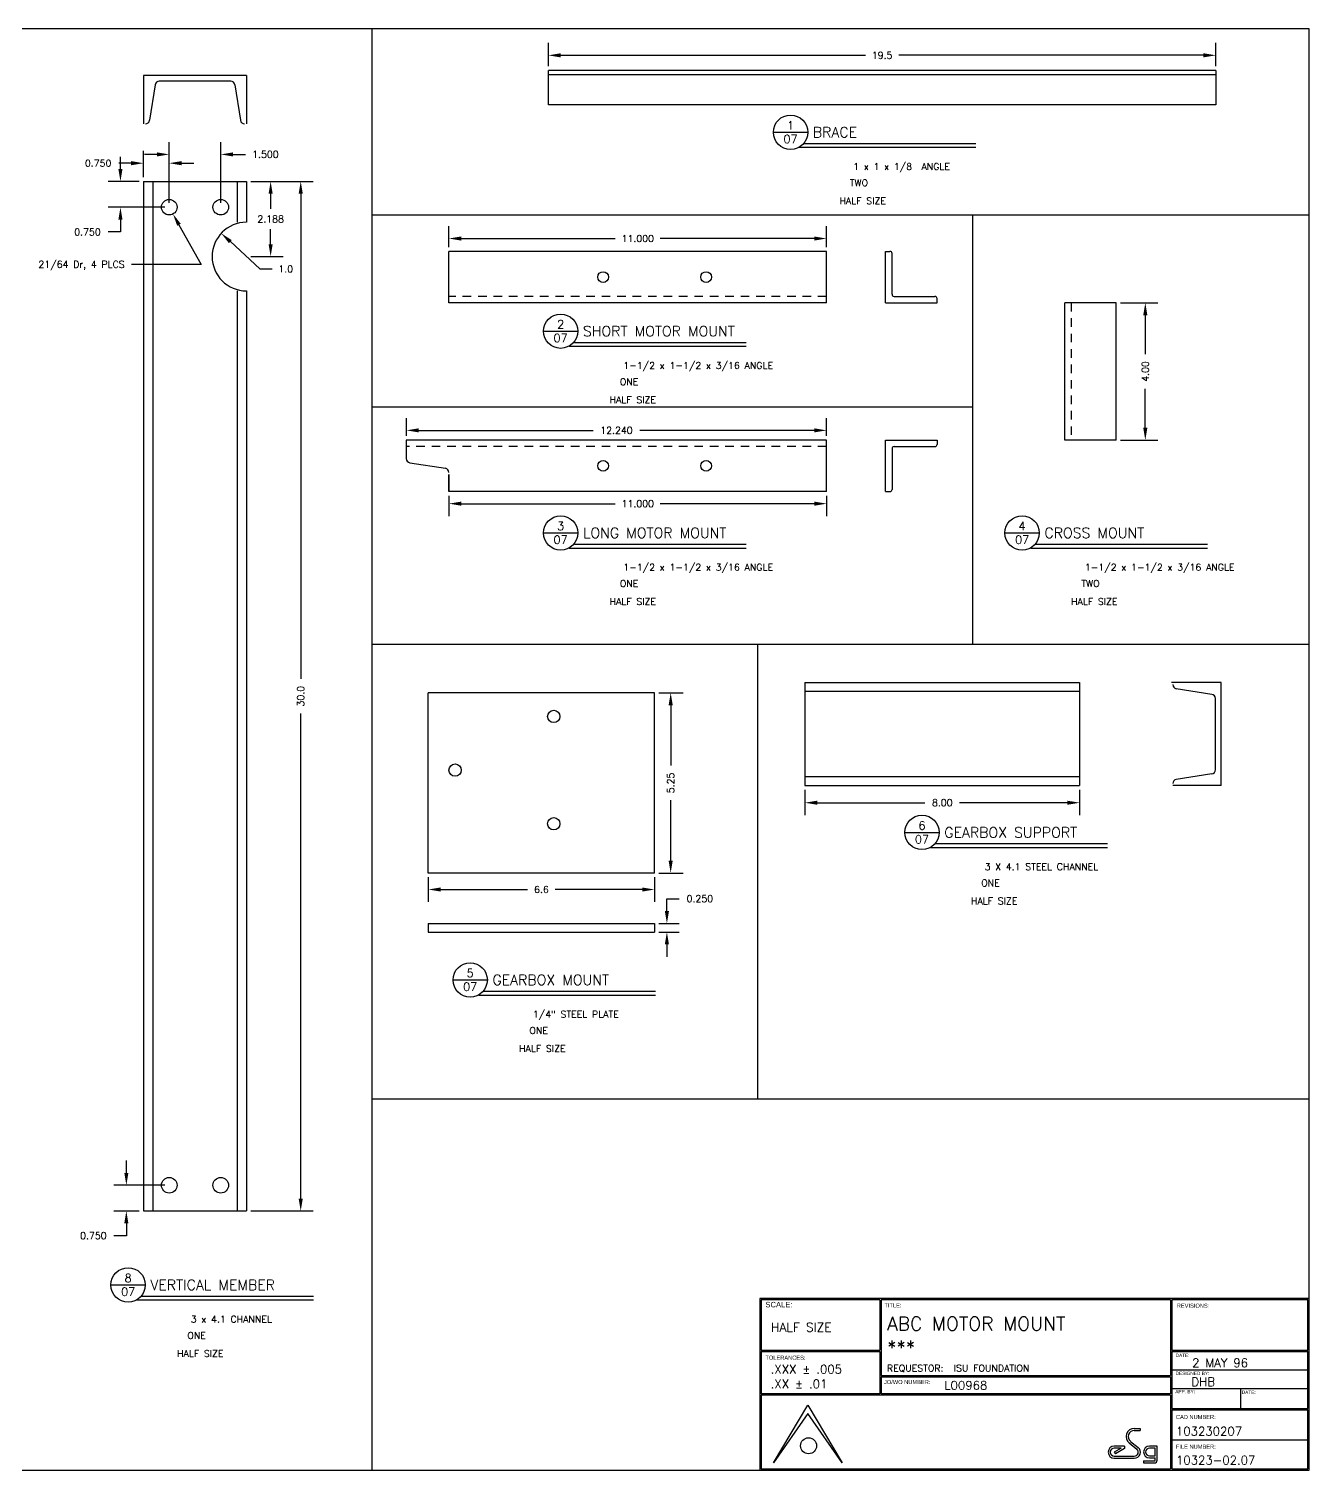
# Model space of a CAD drawing. Extents: x 0 to 33, y 0 to 21.
# Drawn here: x 14.35 to 33, y 0 to 21 of the extents above; entities that cross this region are included whole.
import ezdxf
from ezdxf.enums import TextEntityAlignment as Align

# ---------------------------------------------------------------- set-up
doc = ezdxf.new("R2010")
doc.units = 0
doc.header["$MEASUREMENT"] = 0
doc.linetypes.add('HIDDEN2', pattern=[0.1875, 0.125, -0.0625])
doc.layers.get('0').update_dxf_attribs({"linetype": 'CONTINUOUS'})
doc.layers.get('DEFPOINTS').update_dxf_attribs({"linetype": 'CONTINUOUS'})
for name, color, linetype in [('BORDER', 5, 'CONTINUOUS'), ('DIM', 1, 'CONTINUOUS'), ('HIDDEN2', 6, 'HIDDEN2'), ('OBJECT', 3, 'CONTINUOUS'), ('TEXT', 1, 'CONTINUOUS')]:
    doc.layers.add(name, color=color, linetype=linetype)
doc.styles.add('ROMANS', font='romans')
doc.styles.add('SIMPLEX', font='simplex')
doc.styles.add('TITLE', font='italic')
doc.dimstyles.get("Standard").update_dxf_attribs({"dimtxt": 0.18, "dimasz": 0.18, "dimexe": 0.18, "dimexo": 0.0625, "dimgap": 0.09, "dimtad": 0, "dimtih": 1, "dimtoh": 1, "dimdec": 4, "dimzin": 0, "dimdsep": 46, "dimtxsty": 'STANDARD', "dimcen": 0.09, "dimadec": 0, "dimazin": 0, "dimtfac": 1, "dimtdec": 4, "dimtofl": 0, "dimtmove": 0, "dimatfit": 3, "dimfxl": 1, "dimtolj": 1, "dimtzin": 0, "dimarcsym": 0})

# ---------------------------------------------------------------- blocks, each defined once
blk = doc.blocks.new('P-TITLE')
for p, q in [((-1.5625, -0.6375), (-1.0625, -0.6375)), ((-1.1125, -0.8), (1.3875, -0.8)), ((1.3875, -0.8625), (-1.1875, -0.8625))]:
    blk.add_line(p, q)
at = {"layer": 'DIM', "color": 7}
blk.add_circle((-1.3125, -0.6375), 0.25, dxfattribs=at)
at = {"style": 'ROMANS'}
for tag, p in [('NO.', (-1.3125, -0.5375)), ('PAGE', (-1.3125, -0.7375))]:
    blk.add_attdef(tag, text='', height=0.12, dxfattribs=at).set_placement(p, align=Align.MIDDLE)
for tag, p, height in [('DESCRIPTION', (-0.9875, -0.7125), 0.15), ('MATERIAL', (-0.4, -1.1875), 0.1), ('#_REQUIRED', (-0.45, -1.425), 0.1), ('SCALE', (-0.6, -1.6875), 0.1)]:
    blk.add_attdef(tag, p, '', height=height, dxfattribs=at)
at = {"style": 'ROMANS', "flags": 2}
for tag, p in [('MATERIAL:', (-1.1625, -1.1875)), ('#_REQD:', (-1.1625, -1.4375)), ('SCALE:', (-1.1625, -1.6875))]:
    blk.add_attdef(tag, p, '', height=0.1, dxfattribs=at)
blk = doc.blocks.new('*D1')
at = {"linetype": 'ByBlock', "transparency": 16777216}
for p, q in [((21.921, 20.456), (21.921, 20.794)), ((31.641, 20.456), (31.641, 20.794)), ((22.101, 20.614), (26.538, 20.614)), ((31.461, 20.614), (27.023, 20.614))]:
    blk.add_line(p, q, dxfattribs=at)
for points in [[(22.101, 20.644), (22.101, 20.584), (21.921, 20.614)], [(31.461, 20.644), (31.461, 20.584), (31.641, 20.614)]]:
    blk.add_solid(points, dxfattribs=at)
at = {"layer": 'DEFPOINTS', "color": 0, "linetype": 'ByBlock', "transparency": 16777216}
for p in [(31.641, 20.614), (21.921, 20.393), (31.641, 20.393)]:
    blk.add_point(p, dxfattribs=at)
at = {"linetype": 'ByBlock', "transparency": 16777216, "style": 'SIMPLEX'}
blk.add_text('19.5', height=0.1, dxfattribs=at).set_placement((26.781, 20.614), align=Align.MIDDLE_CENTER)
blk = doc.blocks.new('*D2')
at = {"linetype": 'ByBlock', "transparency": 16777216}
for p, q in [((21.606, 16.988), (21.606, 17.292)), ((27.106, 16.988), (27.106, 17.292)), ((21.786, 17.112), (24.027, 17.112)), ((26.926, 17.112), (24.684, 17.112))]:
    blk.add_line(p, q, dxfattribs=at)
for points in [[(21.786, 17.142), (21.786, 17.082), (21.606, 17.112)], [(26.926, 17.142), (26.926, 17.082), (27.106, 17.112)]]:
    blk.add_solid(points, dxfattribs=at)
at = {"layer": 'DEFPOINTS', "color": 0, "linetype": 'ByBlock', "transparency": 16777216}
for p in [(27.106, 17.112), (21.606, 16.925), (27.106, 16.925)]:
    blk.add_point(p, dxfattribs=at)
at = {"linetype": 'ByBlock', "transparency": 16777216, "style": 'SIMPLEX'}
blk.add_text('11.000', height=0.1, dxfattribs=at).set_placement((24.356, 17.112), align=Align.MIDDLE_CENTER)
blk = doc.blocks.new('*D3')
at = {"linetype": 'ByBlock', "transparency": 16777216}
for p, q in [((21.606, 13.363), (21.606, 13.069)), ((21.786, 13.249), (24.027, 13.249)), ((26.926, 13.249), (24.684, 13.249)), ((27.106, 13.363), (27.106, 13.069))]:
    blk.add_line(p, q, dxfattribs=at)
for points in [[(21.786, 13.279), (21.786, 13.219), (21.606, 13.249)], [(26.926, 13.279), (26.926, 13.219), (27.106, 13.249)]]:
    blk.add_solid(points, dxfattribs=at)
at = {"layer": 'DEFPOINTS', "color": 0, "linetype": 'ByBlock', "transparency": 16777216}
for p in [(21.606, 13.425), (27.106, 13.425), (27.106, 13.249)]:
    blk.add_point(p, dxfattribs=at)
at = {"linetype": 'ByBlock', "transparency": 16777216, "style": 'SIMPLEX'}
blk.add_text('11.000', height=0.1, dxfattribs=at).set_placement((24.356, 13.249), align=Align.MIDDLE_CENTER)
blk = doc.blocks.new('*D4')
at = {"linetype": 'ByBlock', "transparency": 16777216}
for p, q in [((20.986, 14.238), (20.986, 14.497)), ((27.106, 14.238), (27.106, 14.497)), ((21.166, 14.317), (23.708, 14.317)), ((26.926, 14.317), (24.384, 14.317))]:
    blk.add_line(p, q, dxfattribs=at)
for points in [[(21.166, 14.347), (21.166, 14.287), (20.986, 14.317)], [(26.926, 14.347), (26.926, 14.287), (27.106, 14.317)]]:
    blk.add_solid(points, dxfattribs=at)
at = {"layer": 'DEFPOINTS', "color": 0, "linetype": 'ByBlock', "transparency": 16777216}
for p in [(27.106, 14.317), (20.986, 14.175), (27.106, 14.175)]:
    blk.add_point(p, dxfattribs=at)
at = {"linetype": 'ByBlock', "transparency": 16777216, "style": 'SIMPLEX'}
blk.add_text('12.240', height=0.1, dxfattribs=at).set_placement((24.046, 14.317), align=Align.MIDDLE_CENTER)
blk = doc.blocks.new('*D5')
at = {"linetype": 'ByBlock', "transparency": 16777216}
for p, q in [((30.253, 17.008), (30.794, 17.008)), ((30.614, 16.828), (30.614, 16.261)), ((30.614, 15.188), (30.614, 15.756)), ((30.253, 15.008), (30.794, 15.008))]:
    blk.add_line(p, q, dxfattribs=at)
for points in [[(30.584, 16.828), (30.644, 16.828), (30.614, 17.008)], [(30.584, 15.188), (30.644, 15.188), (30.614, 15.008)]]:
    blk.add_solid(points, dxfattribs=at)
at = {"layer": 'DEFPOINTS', "color": 0, "linetype": 'ByBlock', "transparency": 16777216}
for p in [(30.191, 17.008), (30.614, 17.008), (30.191, 15.008)]:
    blk.add_point(p, dxfattribs=at)
at = {"linetype": 'ByBlock', "transparency": 16777216, "style": 'SIMPLEX'}
blk.add_text('4.00', height=0.1, rotation=90, dxfattribs=at).set_placement((30.614, 16.008), align=Align.MIDDLE_CENTER)
blk = doc.blocks.new('*D6')
at = {"linetype": 'ByBlock', "transparency": 16777216}
for p, q in [((23.647, 8.146), (23.647, 8.326)), ((23.647, 8.326), (23.827, 8.326)), ((23.53, 7.966), (23.827, 7.966)), ((23.53, 7.841), (23.827, 7.841)), ((23.647, 7.661), (23.647, 7.481))]:
    blk.add_line(p, q, dxfattribs=at)
for points in [[(23.617, 8.146), (23.677, 8.146), (23.647, 7.966)], [(23.617, 7.661), (23.677, 7.661), (23.647, 7.841)]]:
    blk.add_solid(points, dxfattribs=at)
at = {"layer": 'DEFPOINTS', "color": 0, "linetype": 'ByBlock', "transparency": 16777216}
for p in [(23.467, 7.966), (23.467, 7.841), (23.647, 7.966)]:
    blk.add_point(p, dxfattribs=at)
at = {"linetype": 'ByBlock', "transparency": 16777216, "style": 'SIMPLEX'}
blk.add_text('0.250', height=0.1, dxfattribs=at).set_placement((24.127, 8.326), align=Align.MIDDLE_CENTER)
blk = doc.blocks.new('*D7')
at = {"linetype": 'ByBlock', "transparency": 16777216}
for p, q in [((20.172, 8.638), (20.172, 8.28)), ((23.467, 8.638), (23.467, 8.28)), ((20.352, 8.46), (21.618, 8.46)), ((23.287, 8.46), (22.022, 8.46))]:
    blk.add_line(p, q, dxfattribs=at)
for points in [[(20.352, 8.49), (20.352, 8.43), (20.172, 8.46)], [(23.287, 8.49), (23.287, 8.43), (23.467, 8.46)]]:
    blk.add_solid(points, dxfattribs=at)
at = {"layer": 'DEFPOINTS', "color": 0, "linetype": 'ByBlock', "transparency": 16777216}
for p in [(20.172, 8.7), (23.467, 8.7), (23.467, 8.46)]:
    blk.add_point(p, dxfattribs=at)
at = {"linetype": 'ByBlock', "transparency": 16777216, "style": 'SIMPLEX'}
blk.add_text('6.6', height=0.1, dxfattribs=at).set_placement((21.82, 8.46), align=Align.MIDDLE_CENTER)
blk = doc.blocks.new('*D8')
at = {"linetype": 'ByBlock', "transparency": 16777216}
for p, q in [((23.53, 11.325), (23.882, 11.325)), ((23.702, 11.145), (23.702, 10.265)), ((23.702, 8.88), (23.702, 9.76)), ((23.53, 8.7), (23.882, 8.7))]:
    blk.add_line(p, q, dxfattribs=at)
for points in [[(23.672, 11.145), (23.732, 11.145), (23.702, 11.325)], [(23.672, 8.88), (23.732, 8.88), (23.702, 8.7)]]:
    blk.add_solid(points, dxfattribs=at)
at = {"layer": 'DEFPOINTS', "color": 0, "linetype": 'ByBlock', "transparency": 16777216}
for p in [(23.467, 11.325), (23.702, 11.325), (23.467, 8.7)]:
    blk.add_point(p, dxfattribs=at)
at = {"linetype": 'ByBlock', "transparency": 16777216, "style": 'SIMPLEX'}
blk.add_text('5.25', height=0.1, rotation=90, dxfattribs=at).set_placement((23.702, 10.013), align=Align.MIDDLE_CENTER)
blk = doc.blocks.new('*D9')
at = {"linetype": 'ByBlock', "transparency": 16777216}
for p, q in [((17.918, 3.453), (17.918, 3.085)), ((21.918, 3.453), (21.918, 3.085)), ((18.098, 3.265), (19.665, 3.265)), ((21.738, 3.265), (20.17, 3.265))]:
    blk.add_line(p, q, dxfattribs=at)
for points in [[(18.098, 3.295), (18.098, 3.235), (17.918, 3.265)], [(21.738, 3.295), (21.738, 3.235), (21.918, 3.265)]]:
    blk.add_solid(points, dxfattribs=at)
at = {"layer": 'DEFPOINTS', "color": 0, "linetype": 'ByBlock', "transparency": 16777216}
for p in [(17.918, 3.515), (21.918, 3.515), (21.918, 3.265)]:
    blk.add_point(p, dxfattribs=at)
at = {"linetype": 'ByBlock', "transparency": 16777216, "style": 'SIMPLEX'}
blk.add_text('8.00', height=0.1, dxfattribs=at).set_placement((19.918, 3.265), align=Align.MIDDLE_CENTER)
blk = doc.blocks.new('*D10')
at = {"linetype": 'ByBlock', "transparency": 16777216}
for p, q in [((14.707, 16.74), (14.707, 17.124)), ((15.082, 16.365), (15.082, 17.124)), ((14.527, 16.944), (14.347, 16.944)), ((15.262, 16.944), (15.442, 16.944))]:
    blk.add_line(p, q, dxfattribs=at)
for points in [[(14.527, 16.974), (14.527, 16.914), (14.707, 16.944)], [(15.262, 16.974), (15.262, 16.914), (15.082, 16.944)]]:
    blk.add_solid(points, dxfattribs=at)
at = {"layer": 'DEFPOINTS', "color": 0, "linetype": 'ByBlock', "transparency": 16777216}
for p in [(14.707, 16.944), (14.707, 16.678), (15.082, 16.303)]:
    blk.add_point(p, dxfattribs=at)
at = {"linetype": 'ByBlock', "transparency": 16777216, "style": 'SIMPLEX'}
blk.add_text('0.750', height=0.1, dxfattribs=at).set_placement((14.047, 16.944), align=Align.MIDDLE_CENTER)
blk = doc.blocks.new('*D11')
at = {"linetype": 'ByBlock', "transparency": 16777216}
for p, q in [((15.082, 16.365), (15.082, 17.252)), ((15.832, 16.365), (15.832, 17.252)), ((14.902, 17.072), (14.722, 17.072)), ((16.012, 17.072), (16.192, 17.072))]:
    blk.add_line(p, q, dxfattribs=at)
for points in [[(14.902, 17.102), (14.902, 17.042), (15.082, 17.072)], [(16.012, 17.102), (16.012, 17.042), (15.832, 17.072)]]:
    blk.add_solid(points, dxfattribs=at)
at = {"layer": 'DEFPOINTS', "color": 0, "linetype": 'ByBlock', "transparency": 16777216}
for p in [(15.832, 17.072), (15.082, 16.303), (15.832, 16.303)]:
    blk.add_point(p, dxfattribs=at)
at = {"linetype": 'ByBlock', "transparency": 16777216, "style": 'SIMPLEX'}
blk.add_text('1.500', height=0.1, dxfattribs=at).set_placement((16.483, 17.072), align=Align.MIDDLE_CENTER)
blk = doc.blocks.new('*D12')
at = {"linetype": 'ByBlock', "transparency": 16777216}
for p, q in [((16.27, 16.678), (16.739, 16.678)), ((16.559, 16.498), (16.559, 16.281)), ((16.559, 15.764), (16.559, 15.981)), ((16.27, 15.584), (16.739, 15.584))]:
    blk.add_line(p, q, dxfattribs=at)
for points in [[(16.529, 16.498), (16.589, 16.498), (16.559, 16.678)], [(16.529, 15.764), (16.589, 15.764), (16.559, 15.584)]]:
    blk.add_solid(points, dxfattribs=at)
at = {"layer": 'DEFPOINTS', "color": 0, "linetype": 'ByBlock', "transparency": 16777216}
for p in [(16.207, 16.678), (16.559, 16.678), (16.207, 15.584)]:
    blk.add_point(p, dxfattribs=at)
at = {"linetype": 'ByBlock', "transparency": 16777216, "style": 'SIMPLEX'}
blk.add_text('2.188', height=0.1, dxfattribs=at).set_placement((16.559, 16.131), align=Align.MIDDLE_CENTER)
blk = doc.blocks.new('*D13')
at = {"linetype": 'ByBlock', "transparency": 16777216}
for p, q in [((15.972, 15.801), (16.403, 15.404)), ((16.403, 15.404), (16.583, 15.404))]:
    blk.add_line(p, q, dxfattribs=at)
blk.add_solid([(15.951, 15.779), (15.992, 15.823), (15.839, 15.923)], dxfattribs=at)
at = {"layer": 'DEFPOINTS', "color": 0, "linetype": 'ByBlock', "transparency": 16777216}
for p in [(15.839, 15.923), (16.207, 15.584)]:
    blk.add_point(p, dxfattribs=at)
at = {"linetype": 'ByBlock', "transparency": 16777216, "style": 'SIMPLEX'}
blk.add_text('1.0', height=0.1, dxfattribs=at).set_placement((16.778, 15.404), align=Align.MIDDLE_CENTER)
blk = doc.blocks.new('*D14')
at = {"linetype": 'ByBlock', "transparency": 16777216}
for p, q in [((16.332, 16.678), (17.177, 16.678)), ((16.997, 16.498), (16.997, 9.43)), ((16.997, 1.858), (16.997, 8.926)), ((16.27, 1.678), (17.177, 1.678))]:
    blk.add_line(p, q, dxfattribs=at)
for points in [[(16.967, 16.498), (17.027, 16.498), (16.997, 16.678)], [(16.967, 1.858), (17.027, 1.858), (16.997, 1.678)]]:
    blk.add_solid(points, dxfattribs=at)
at = {"layer": 'DEFPOINTS', "color": 0, "linetype": 'ByBlock', "transparency": 16777216}
for p in [(16.27, 16.678), (16.997, 16.678), (16.207, 1.678)]:
    blk.add_point(p, dxfattribs=at)
at = {"linetype": 'ByBlock', "transparency": 16777216, "style": 'SIMPLEX'}
blk.add_text('30.0', height=0.1, rotation=90, dxfattribs=at).set_placement((16.997, 9.178), align=Align.MIDDLE_CENTER)
blk = doc.blocks.new('*D15')
at = {"linetype": 'ByBlock', "transparency": 16777216}
for p, q in [((15.775, 4.331), (15.775, 4.511)), ((16.337, 4.151), (15.595, 4.151)), ((15.962, 3.776), (15.595, 3.776)), ((15.775, 3.596), (15.775, 3.416)), ((15.775, 3.416), (15.595, 3.416))]:
    blk.add_line(p, q, dxfattribs=at)
for points in [[(15.745, 4.331), (15.805, 4.331), (15.775, 4.151)], [(15.745, 3.596), (15.805, 3.596), (15.775, 3.776)]]:
    blk.add_solid(points, dxfattribs=at)
at = {"layer": 'DEFPOINTS', "color": 0, "linetype": 'ByBlock', "transparency": 16777216}
for p in [(16.399, 4.151), (15.775, 3.776), (16.024, 3.776)]:
    blk.add_point(p, dxfattribs=at)
at = {"linetype": 'ByBlock', "transparency": 16777216, "style": 'SIMPLEX'}
blk.add_text('0.750', height=0.1, dxfattribs=at).set_placement((15.295, 3.416), align=Align.MIDDLE_CENTER)
blk = doc.blocks.new('T-BLK')
for p, q in [((-7.8, 0.106), (-7.3, 0.949)), ((-7.3, 0.949), (-6.8, 0.106)), ((-7.3, 0.824), (-7.8, 0.106)), ((-6.8, 0.106), (-7.3, 0.824)), ((-2.603, 0.42), (-2.492, 0.332)), ((-2.547, 0.608), (-2.459, 0.608)), ((-2.547, 0.578), (-2.459, 0.578)), ((-2.459, 0.608), (-2.459, 0.578)), ((-2.689, 0.351), (-2.838, 0.351)), ((-2.739, 0.321), (-2.838, 0.321)), ((-2.739, 0.321), (-2.838, 0.263)), ((-2.838, 0.263), (-2.822, 0.237)), ((-2.689, 0.316), (-2.822, 0.237)), ((-2.689, 0.351), (-2.689, 0.316)), ((-2.621, 0.397), (-2.511, 0.308)), ((-2.214, 0.351), (-2.325, 0.351)), ((-2.244, 0.321), (-2.325, 0.321)), ((-2.244, 0.209), (-2.244, 0.321)), ((-2.214, 0.144), (-2.214, 0.351)), ((-2.838, 0.204), (-2.547, 0.204)), ((-2.838, 0.174), (-2.547, 0.174)), ((-2.411, 0.136), (-2.411, 0.106)), ((-2.411, 0.136), (-2.252, 0.136)), ((-2.411, 0.106), (-2.252, 0.106)), ((-2.325, 0.209), (-2.244, 0.209)), ((-2.325, 0.179), (-2.244, 0.179)), ((-2.244, 0.144), (-2.244, 0.179))]:
    blk.add_line(p, q)
blk.add_circle((-7.29, 0.356), 0.117)
for centre, radius, start, end in [((-2.547, 0.49), 0.119, 90, 231.3801), ((-2.547, 0.49), 0.0887, 90, 231.3801), ((-2.838, 0.263), 0.0887, 90, 270), ((-2.838, 0.263), 0.0587, 90, 270), ((-2.547, 0.263), 0.0887, 270, 51.3801), ((-2.547, 0.263), 0.0587, 270, 51.3801), ((-2.325, 0.265), 0.086, 90, 270), ((-2.325, 0.265), 0.056, 90, 270), ((-2.252, 0.144), 0.00793, 270, 0), ((-2.252, 0.144), 0.0379, 270, 0)]:
    blk.add_arc(centre, radius, start, end)
at = {"layer": 'BORDER'}
for p, q in [((-6.251, 2.48), (-6.251, 1.748)), ((-6.231, 2.48), (-6.231, 1.381)), ((-2.021, 2.48), (-2.021, 1.381)), ((-2.001, 2.48), (-2.001, 1.748)), ((-7.98, 1.748), (-6.251, 1.748)), ((-7.98, 1.728), (-6.251, 1.728)), ((-6.251, 1.728), (-6.251, 1.111)), ((-2.001, 1.748), (-0.02, 1.748)), ((-2.001, 1.728), (-0.02, 1.728)), ((-2.001, 1.728), (-2.001, 0.897)), ((-6.231, 1.381), (-2.021, 1.381)), ((-6.231, 1.361), (-2.021, 1.361)), ((-6.231, 1.361), (-6.231, 1.111)), ((-2.021, 1.361), (-2.021, 1.111)), ((-6.251, 1.111), (-7.98, 1.111)), ((-2.021, 1.091), (-7.98, 1.091)), ((-2.021, 1.111), (-6.231, 1.111)), ((-2.021, 1.091), (-2.021, 0.02)), ((-2.001, 0.897), (-0.02, 0.897)), ((-2.001, 0.877), (-0.02, 0.877)), ((-2.001, 0.877), (-2.001, 0.02))]:
    blk.add_line(p, q, dxfattribs=at)
for points in [[(0, 0), (0, 2.5), (-8, 2.5), (-8, 0), (0, 0)], [(-6.251, 2.48), (-7.98, 2.48), (-7.98, 1.748)], [(-2.021, 2.48), (-6.231, 2.48)], [(-0.02, 1.748), (-0.02, 2.48), (-2.001, 2.48)], [(-7.98, 1.728), (-7.98, 1.111)], [(-0.02, 0.897), (-0.02, 1.728)], [(-7.98, 1.091), (-7.98, 0.02), (-2.021, 0.02)], [(-0.02, 0.02), (-0.02, 0.877)], [(-2.001, 0.02), (-0.02, 0.02)]]:
    blk.add_lwpolyline(points, dxfattribs=at)
at = {"layer": 'TEXT', "color": 2}
for p, q in [((-0.02, 1.456), (-2.001, 1.456)), ((-2.001, 1.191), (-0.02, 1.191)), ((-1.001, 1.191), (-1.001, 0.897)), ((-2.001, 0.444), (-0.02, 0.444))]:
    blk.add_line(p, q, dxfattribs=at)
at = {"style": 'SIMPLEX'}
for s, height, p in [('.XXX %%P .005', 0.125, (-7.841, 1.408)), ('REQUESTOR:', 0.1, (-6.148, 1.436)), ('.XX %%P .01', 0.125, (-7.841, 1.194))]:
    blk.add_text(s, height=height, dxfattribs=at).set_placement(p)
for tag, p, height in [('DWG_:_ACT', (-7.836, 2.018), 0.13), ('FLINE_TITLE', (-6.147, 2.034), 0.2), ('SLINE_TITLE', (-6.147, 1.69), 0.2), ('REQUESTOR', (-5.176, 1.436), 0.1), ('DATE', (-1.704, 1.501), 0.125), ('J.O.N.', (-5.314, 1.174), 0.125), ('DESN', (-1.715, 1.225), 0.125), ('CAD_NUMBER', (-1.94, 0.505), 0.125), ('FILE_NUMBER', (-1.94, 0.084), 0.125)]:
    blk.add_attdef(tag, p, '', height=height, dxfattribs=at)
at = {"color": 7, "style": 'TITLE', "flags": 2}
for tag, p, height in [('TOP_LINE_LOGO', (-6.698, 0.767), 0.17), ('BOTTOM_LINE_LOGO', (-6.693, 0.147), 0.125)]:
    blk.add_attdef(tag, p, '', height=height, dxfattribs=at)
at = {"style": 'SIMPLEX', "flags": 2}
for tag, p, height in [('FIRST_LOGO_LINE', (-6.691, 0.542), 0.1), ('SECOND_LOGO_LINE', (-6.692, 0.384), 0.085)]:
    blk.add_attdef(tag, p, '', height=height, dxfattribs=at)
at = {"layer": 'TEXT'}
for s, height, p in [('SCALE:', 0.08, (-7.918, 2.372)), ('TITLE:', 0.06, (-6.186, 2.371)), ('REVISIONS:', 0.06, (-1.928, 2.366)), ('DATE:', 0.05, (-1.945, 1.648)), ('TOLERANCES:', 0.06, (-7.919, 1.609)), ('JO/WO NUMBER:', 0.06, (-6.192, 1.254)), ('DESIGNED BY:', 0.05, (-1.945, 1.386)), ('APP. BY:', 0.05, (-1.95, 1.12)), ('DATE:', 0.05, (-0.982, 1.11)), ('CAD NUMBER:', 0.06, (-1.941, 0.745)), ('FILE NUMBER:', 0.06, (-1.94, 0.312))]:
    blk.add_text(s, height=height, dxfattribs=at).set_placement(p)
blk = doc.blocks.new('*D19')
at = {"linetype": 'ByBlock', "transparency": 16777216}
for p, q in [((15.689, 18.956), (15.689, 19.136)), ((15.962, 18.776), (15.509, 18.776)), ((16.337, 18.401), (15.509, 18.401)), ((15.689, 18.221), (15.689, 18.041)), ((15.689, 18.041), (15.509, 18.041))]:
    blk.add_line(p, q, dxfattribs=at)
for points in [[(15.659, 18.956), (15.719, 18.956), (15.689, 18.776)], [(15.659, 18.221), (15.719, 18.221), (15.689, 18.401)]]:
    blk.add_solid(points, dxfattribs=at)
at = {"layer": 'DEFPOINTS', "color": 0, "linetype": 'ByBlock', "transparency": 16777216}
for p in [(16.024, 18.776), (15.689, 18.401), (16.399, 18.401)]:
    blk.add_point(p, dxfattribs=at)
at = {"linetype": 'ByBlock', "transparency": 16777216, "style": 'SIMPLEX'}
blk.add_text('0.750', height=0.1, dxfattribs=at).set_placement((15.209, 18.041), align=Align.MIDDLE_CENTER)

msp = doc.modelspace()

# ---------------------------------------------------------------- linework, layer by layer
at = {"layer": 'BORDER'}
for p, q in [((33, 21), (0, 21)), ((19.34823, 21), (19.34823, 0)), ((33, 0), (33, 21)), ((33, 18.28464), (19.34823, 18.28464)), ((28.10119, 12.03107), (28.10119, 18.28464)), ((28.10119, 15.48699), (19.34823, 15.48699)), ((33, 12.03107), (19.34823, 12.03107)), ((24.97254, 5.40722), (24.97254, 12.03107)), ((33, 5.40722), (19.34823, 5.40722)), ((0, 0), (33, 0))]:
    msp.add_line(p, q, dxfattribs=at)
at = {"layer": 'HIDDEN2'}
for p, q in [((25.97231, 17.10188), (20.47231, 17.10188)), ((29.53457, 17.00813), (29.53457, 15.00813)), ((25.97231, 14.91438), (19.85231, 14.91438))]:
    msp.add_line(p, q, dxfattribs=at)
at = {"layer": 'OBJECT'}
for p, q in [((31.64059, 20.39323), (21.92051, 20.39323)), ((21.92051, 19.89323), (21.92051, 20.39323)), ((31.64059, 20.39323), (31.64059, 19.89323)), ((16.02439, 20.32136), (16.02439, 19.61636)), ((17.52439, 20.32136), (16.02439, 20.32136)), ((16.19525, 20.18574), (16.11308, 19.66697)), ((17.29428, 20.23636), (16.25451, 20.23636)), ((17.35354, 20.18574), (17.43571, 19.66697)), ((17.52439, 20.32136), (17.52439, 19.61636)), ((31.64059, 20.33073), (21.92051, 20.33073)), ((31.64059, 19.89323), (21.92051, 19.89323)), ((16.02439, 18.77616), (16.02439, 3.77616)), ((16.02439, 18.77616), (17.52439, 18.77616)), ((16.15939, 18.77616), (16.15939, 3.77616)), ((17.38939, 18.77616), (17.38939, 18.18241)), ((17.52439, 18.77616), (17.52439, 18.18241)), ((25.97231, 17.75813), (20.47231, 17.75813)), ((20.47231, 17.00813), (20.47231, 17.75813)), ((25.97231, 17.00813), (25.97231, 17.75813)), ((26.83133, 17.00813), (26.83133, 17.75813)), ((26.83133, 17.75813), (26.89383, 17.75813)), ((26.92508, 17.13313), (26.92508, 17.72688)), ((17.38939, 17.18241), (17.38939, 3.77616)), ((17.52439, 17.18241), (17.52439, 3.77616)), ((26.95633, 17.10188), (27.55008, 17.10188)), ((27.58133, 17.00813), (27.58133, 17.07063)), ((25.97231, 17.00813), (20.47231, 17.00813)), ((26.83133, 17.00813), (27.58133, 17.00813)), ((30.19082, 17.00813), (29.44082, 17.00813)), ((29.44082, 15.00813), (29.44082, 17.00813)), ((30.19082, 15.00813), (30.19082, 17.00813)), ((25.97231, 15.00813), (19.85231, 15.00813)), ((19.85231, 15.00813), (19.85231, 14.73824)), ((25.97231, 14.25813), (25.97231, 15.00813)), ((26.83133, 15.00813), (27.58133, 15.00813)), ((26.83133, 14.25813), (26.83133, 15.00813)), ((26.95633, 14.91438), (27.55008, 14.91438)), ((27.58133, 15.00813), (27.58133, 14.94563)), ((30.19082, 15.00813), (29.44082, 15.00813)), ((26.92508, 14.88313), (26.92508, 14.28938)), ((19.90292, 14.67898), (20.4217, 14.59682)), ((20.47231, 14.25813), (20.47231, 14.50813)), ((20.47231, 14.50813), (20.47231, 14.25813)), ((25.97231, 14.25813), (20.47231, 14.25813)), ((26.83133, 14.25813), (26.89383, 14.25813)), ((25.65693, 11.47433), (29.65693, 11.47433)), ((25.65693, 11.47433), (25.65693, 9.97433)), ((29.65693, 11.34456), (25.65693, 11.34456)), ((29.65693, 11.47433), (29.65693, 9.97433)), ((31.71917, 11.47433), (30.99357, 11.47433)), ((31.58355, 11.30348), (31.06478, 11.38564)), ((31.71917, 9.97433), (31.71917, 11.47433)), ((23.46749, 11.32515), (20.17249, 11.32515)), ((20.17249, 8.70015), (20.17249, 11.32515)), ((23.46749, 8.70015), (23.46749, 11.32515)), ((31.63417, 10.20444), (31.63417, 11.24422)), ((29.65693, 10.1041), (25.65693, 10.1041)), ((31.58355, 10.14518), (31.06478, 10.06302)), ((25.65693, 9.97433), (29.65693, 9.97433)), ((31.71917, 9.97433), (31.01417, 9.97433)), ((23.46749, 8.70015), (20.17249, 8.70015)), ((20.17249, 7.96553), (23.46749, 7.96553)), ((20.17249, 7.96553), (20.17249, 7.84053)), ((20.17249, 7.84053), (23.46749, 7.84053)), ((23.46749, 7.96553), (23.46749, 7.84053)), ((16.02439, 3.77616), (17.52439, 3.77616))]:
    msp.add_line(p, q, dxfattribs=at)
for centre, radius in [((16.39939, 18.40116), 0.11328), ((17.14939, 18.40116), 0.11328), ((22.71806, 17.38313), 0.07812), ((24.21806, 17.38313), 0.07812), ((22.71806, 14.63313), 0.07812), ((24.21806, 14.63313), 0.07812), ((21.99874, 10.9814), 0.0895), ((20.56124, 10.20015), 0.0895), ((21.99874, 9.4189), 0.0895), ((16.39939, 4.15116), 0.11328), ((17.14939, 4.15116), 0.11328)]:
    msp.add_circle(centre, radius, dxfattribs=at)
for centre, radius, start, end in [((16.25451, 20.17636), 0.06, 90, 171), ((17.29428, 20.17636), 0.06, 9, 90), ((16.05382, 19.67636), 0.06, 270, 351), ((17.49497, 19.67636), 0.06, 189, 270), ((17.52439, 17.68241), 0.5, 90, 270), ((26.89383, 17.72688), 0.03125, 0, 90), ((26.95633, 17.13313), 0.03125, 180, 270), ((27.55008, 17.07063), 0.03125, 0, 90), ((26.95633, 14.88313), 0.03125, 90, 180), ((27.55008, 14.94563), 0.03125, 270, 0), ((19.91231, 14.73824), 0.06, 180, 261), ((20.41231, 14.53756), 0.06, 0, 81), ((26.89383, 14.28938), 0.03125, 270, 0), ((31.07417, 11.44491), 0.06, 180, 261), ((31.57417, 11.24422), 0.06, 0, 81), ((31.57417, 10.20444), 0.06, 279, 0), ((31.07417, 10.00376), 0.06, 99, 180)]:
    msp.add_arc(centre, radius, start, end, dxfattribs=at)
at = {"layer": 'TEXT'}
for p, q in [((16.54167, 18.1447), (16.86309, 17.56736)), ((16.86309, 17.56736), (15.85035, 17.56736))]:
    msp.add_line(p, q, dxfattribs=at)
msp.add_solid([(16.51545, 18.13011), (16.56788, 18.15929), (16.45411, 18.30197)], dxfattribs=at)

# ---------------------------------------------------------------- block references
ref = msp.add_blockref('P-TITLE', (26.76035, 20.13122), dxfattribs=at)
ref.add_attrib('SCALE', 'HALF SIZE', (26.16035, 18.44372), dxfattribs={"layer": '0', "height": 0.1, "style": 'ROMANS'})
ref.add_attrib('#_REQUIRED', 'TWO', (26.31035, 18.70622), dxfattribs={"layer": '0', "height": 0.1, "style": 'ROMANS'})
ref.add_attrib('MATERIAL', '1 x 1 x 1/8  ANGLE', (26.36035, 18.94372), dxfattribs={"layer": '0', "height": 0.1, "style": 'ROMANS'})
ref.add_attrib('NO.', '1', dxfattribs={"layer": '0', "height": 0.12, "style": 'ROMANS'}).set_placement((25.44785, 19.59372), align=Align.MIDDLE)
ref.add_attrib('DESCRIPTION', 'BRACE', (25.77285, 19.41872), dxfattribs={"layer": '0', "height": 0.15, "style": 'ROMANS'})
ref.add_attrib('PAGE', '07', dxfattribs={"layer": '0', "height": 0.12, "style": 'ROMANS'}).set_placement((25.44785, 19.39372), align=Align.MIDDLE)
ref = msp.add_blockref('P-TITLE', (23.41181, 17.23225), dxfattribs=at)
ref.add_attrib('SCALE', 'HALF SIZE', (22.81181, 15.54475), dxfattribs={"layer": '0', "height": 0.1, "style": 'ROMANS'})
ref.add_attrib('#_REQUIRED', 'ONE', (22.96181, 15.80725), dxfattribs={"layer": '0', "height": 0.1, "style": 'ROMANS'})
ref.add_attrib('MATERIAL', '1-1/2 x 1-1/2 x 3/16 ANGLE', (23.01181, 16.04475), dxfattribs={"layer": '0', "height": 0.1, "style": 'ROMANS'})
ref.add_attrib('NO.', '2', dxfattribs={"layer": '0', "height": 0.12, "style": 'ROMANS'}).set_placement((22.09931, 16.69475), align=Align.MIDDLE)
ref.add_attrib('DESCRIPTION', 'SHORT MOTOR MOUNT', (22.42431, 16.51975), dxfattribs={"layer": '0', "height": 0.15, "style": 'ROMANS'})
ref.add_attrib('PAGE', '07', dxfattribs={"layer": '0', "height": 0.12, "style": 'ROMANS'}).set_placement((22.09931, 16.49475), align=Align.MIDDLE)
ref = msp.add_blockref('P-TITLE', (23.41181, 14.29323), dxfattribs=at)
ref.add_attrib('SCALE', 'HALF SIZE', (22.81181, 12.60573), dxfattribs={"layer": '0', "height": 0.1, "style": 'ROMANS'})
ref.add_attrib('#_REQUIRED', 'ONE', (22.96181, 12.86823), dxfattribs={"layer": '0', "height": 0.1, "style": 'ROMANS'})
ref.add_attrib('MATERIAL', '1-1/2 x 1-1/2 x 3/16 ANGLE', (23.01181, 13.10573), dxfattribs={"layer": '0', "height": 0.1, "style": 'ROMANS'})
ref.add_attrib('NO.', '3', dxfattribs={"layer": '0', "height": 0.12, "style": 'ROMANS'}).set_placement((22.09931, 13.75573), align=Align.MIDDLE)
ref.add_attrib('DESCRIPTION', 'LONG MOTOR MOUNT', (22.42431, 13.58073), dxfattribs={"layer": '0', "height": 0.15, "style": 'ROMANS'})
ref.add_attrib('PAGE', '07', dxfattribs={"layer": '0', "height": 0.12, "style": 'ROMANS'}).set_placement((22.09931, 13.55573), align=Align.MIDDLE)
ref = msp.add_blockref('P-TITLE', (30.13261, 14.29323), dxfattribs=at)
ref.add_attrib('SCALE', 'HALF SIZE', (29.53261, 12.60573), dxfattribs={"layer": '0', "height": 0.1, "style": 'ROMANS'})
ref.add_attrib('#_REQUIRED', 'TWO', (29.68261, 12.86823), dxfattribs={"layer": '0', "height": 0.1, "style": 'ROMANS'})
ref.add_attrib('MATERIAL', '1-1/2 x 1-1/2 x 3/16 ANGLE', (29.73261, 13.10573), dxfattribs={"layer": '0', "height": 0.1, "style": 'ROMANS'})
ref.add_attrib('NO.', '4', dxfattribs={"layer": '0', "height": 0.12, "style": 'ROMANS'}).set_placement((28.82011, 13.75573), align=Align.MIDDLE)
ref.add_attrib('DESCRIPTION', 'CROSS MOUNT', (29.14511, 13.58073), dxfattribs={"layer": '0', "height": 0.15, "style": 'ROMANS'})
ref.add_attrib('PAGE', '07', dxfattribs={"layer": '0', "height": 0.12, "style": 'ROMANS'}).set_placement((28.82011, 13.55573), align=Align.MIDDLE)
ref = msp.add_blockref('P-TITLE', (28.67425, 9.92895), dxfattribs=at)
ref.add_attrib('SCALE', 'HALF SIZE', (28.07425, 8.24145), dxfattribs={"layer": '0', "height": 0.1, "style": 'ROMANS'})
ref.add_attrib('#_REQUIRED', 'ONE', (28.22425, 8.50395), dxfattribs={"layer": '0', "height": 0.1, "style": 'ROMANS'})
ref.add_attrib('MATERIAL', '3 X 4.1 STEEL CHANNEL', (28.27425, 8.74145), dxfattribs={"layer": '0', "height": 0.1, "style": 'ROMANS'})
ref.add_attrib('NO.', '6', dxfattribs={"layer": '0', "height": 0.12, "style": 'ROMANS'}).set_placement((27.36175, 9.39145), align=Align.MIDDLE)
ref.add_attrib('DESCRIPTION', 'GEARBOX SUPPORT', (27.68675, 9.21645), dxfattribs={"layer": '0', "height": 0.15, "style": 'ROMANS'})
ref.add_attrib('PAGE', '07', dxfattribs={"layer": '0', "height": 0.12, "style": 'ROMANS'}).set_placement((27.36175, 9.19145), align=Align.MIDDLE)
ref = msp.add_blockref('P-TITLE', (22.09449, 7.78055), dxfattribs=at)
ref.add_attrib('SCALE', 'HALF SIZE', (21.49449, 6.09305), dxfattribs={"layer": '0', "height": 0.1, "style": 'ROMANS'})
ref.add_attrib('#_REQUIRED', 'ONE', (21.64449, 6.35555), dxfattribs={"layer": '0', "height": 0.1, "style": 'ROMANS'})
ref.add_attrib('MATERIAL', '1/4" STEEL PLATE', (21.69449, 6.59305), dxfattribs={"layer": '0', "height": 0.1, "style": 'ROMANS'})
ref.add_attrib('NO.', '5', dxfattribs={"layer": '0', "height": 0.12, "style": 'ROMANS'}).set_placement((20.78199, 7.24305), align=Align.MIDDLE)
ref.add_attrib('DESCRIPTION', 'GEARBOX MOUNT', (21.10699, 7.06805), dxfattribs={"layer": '0', "height": 0.15, "style": 'ROMANS'})
ref.add_attrib('PAGE', '07', dxfattribs={"layer": '0', "height": 0.12, "style": 'ROMANS'}).set_placement((20.78199, 7.04305), align=Align.MIDDLE)
ref = msp.add_blockref('P-TITLE', (17.11335, 3.33723), dxfattribs=at)
ref.add_attrib('SCALE', 'HALF SIZE', (16.51335, 1.64973), dxfattribs={"layer": '0', "height": 0.1, "style": 'ROMANS'})
ref.add_attrib('#_REQUIRED', 'ONE', (16.66335, 1.91223), dxfattribs={"layer": '0', "height": 0.1, "style": 'ROMANS'})
ref.add_attrib('MATERIAL', '3 x 4.1 CHANNEL', (16.71335, 2.14973), dxfattribs={"layer": '0', "height": 0.1, "style": 'ROMANS'})
ref.add_attrib('NO.', '8', dxfattribs={"layer": '0', "height": 0.12, "style": 'ROMANS'}).set_placement((15.80085, 2.79973), align=Align.MIDDLE)
ref.add_attrib('DESCRIPTION', 'VERTICAL MEMBER', (16.12585, 2.62473), dxfattribs={"layer": '0', "height": 0.15, "style": 'ROMANS'})
ref.add_attrib('PAGE', '07', dxfattribs={"layer": '0', "height": 0.12, "style": 'ROMANS'}).set_placement((15.80085, 2.59973), align=Align.MIDDLE)
ref = msp.add_blockref('T-BLK', (33, 0), dxfattribs=at)
ref.add_attrib('FLINE_TITLE', 'ABC MOTOR MOUNT', (26.85303, 2.03411), dxfattribs={"layer": '0', "height": 0.2, "style": 'SIMPLEX'})
ref.add_attrib('SLINE_TITLE', '***', (26.85303, 1.69047), dxfattribs={"layer": '0', "height": 0.2, "style": 'SIMPLEX'})
ref.add_attrib('DWG_:_ACT', 'HALF SIZE', (25.16449, 2.01752), dxfattribs={"layer": '0', "height": 0.13, "style": 'SIMPLEX'})
ref.add_attrib('CAD_NUMBER', '103230207', (31.05971, 0.50496), dxfattribs={"layer": '0', "height": 0.125, "style": 'SIMPLEX'})
ref.add_attrib('FILE_NUMBER', '10323-02.07', (31.0604, 0.08357), dxfattribs={"layer": '0', "height": 0.125, "style": 'SIMPLEX'})
ref.add_attrib('REQUESTOR', 'ISU FOUNDATION', (27.82411, 1.43635), dxfattribs={"layer": '0', "height": 0.1, "style": 'SIMPLEX'})
ref.add_attrib('J.O.N.', 'L00968', (27.68613, 1.17365), dxfattribs={"layer": '0', "height": 0.125, "style": 'SIMPLEX'})
ref.add_attrib('DATE', '2 MAY 96', (31.29587, 1.50114), dxfattribs={"layer": '0', "height": 0.125, "style": 'SIMPLEX'})
ref.add_attrib('DESN', 'DHB', (31.28486, 1.22517), dxfattribs={"layer": '0', "height": 0.125, "style": 'SIMPLEX'})

# ---------------------------------------------------------------- texts
at = {"layer": 'TEXT', "style": 'SIMPLEX'}
msp.add_text('21/64 Dr, 4 PLCS', height=0.1, dxfattribs=at).set_placement((15.75035, 17.56736), align=Align.MIDDLE_RIGHT)

# ---------------------------------------------------------------- dimensions: what is measured, and where the dimension line sits
at = {"layer": 'DIM'}
for base, p1, p2, text, picture, middle in [((31.64059, 20.61438), (21.92051, 20.39323), (31.64059, 20.39323), '19.5', '*D1', (26.78055, 20.61438)), ((23.46749, 8.46015), (20.17249, 8.70015), (23.46749, 8.70015), '6.6', '*D7', (21.81999, 8.46015))]:
    dim = msp.add_linear_dim(base=base, p1=p1, p2=p2, text=text, dimstyle='Standard', dxfattribs=at)
    dim.commit()
    dim.dimension.update_dxf_attribs({"geometry": picture, "text_midpoint": middle})
for base, p1, p2, picture, middle, set_off in [((17.14939, 19.17006), (16.39939, 18.40116), (17.14939, 18.40116), '*D11', (17.79987, 19.17006), (1.31733, 2.09824)), ((16.02439, 19.04244), (16.39939, 18.40116), (16.02439, 18.77616), '*D10', (15.36439, 19.04244), (1.31733, 2.09824)), ((25.97231, 17.94511), (20.47231, 17.75813), (25.97231, 17.75813), '*D2', (23.22231, 17.94511), (-1.13332, 0.83272)), ((25.97231, 15.14937), (19.85231, 15.00813), (25.97231, 15.00813), '*D4', (22.91231, 15.14937), (-1.13332, 0.83272)), ((25.97231, 14.08134), (20.47231, 14.25813), (25.97231, 14.25813), '*D3', (23.22231, 14.08134), (-1.13332, 0.83272))]:
    dim = msp.add_linear_dim(base=base, p1=p1, p2=p2, dimstyle='Standard', dxfattribs=at)
    dim.commit()
    dim.dimension.update_dxf_attribs({"geometry": picture, "text_midpoint": middle, "insert": set_off})
for base, p1, p2, picture, middle in [((15.68901, 18.40116), (16.02439, 18.77616), (16.39939, 18.40116), '*D19', (15.20901, 18.04116)), ((23.64665, 7.96553), (23.46749, 7.84053), (23.46749, 7.96553), '*D6', (24.12665, 8.32553)), ((15.77473, 3.77616), (16.39939, 4.15116), (16.02439, 3.77616), '*D15', (15.29473, 3.41616))]:
    dim = msp.add_linear_dim(base=base, p1=p1, p2=p2, angle=90, dimstyle='Standard', dxfattribs=at)
    dim.commit()
    dim.dimension.update_dxf_attribs({"geometry": picture, "text_midpoint": middle})
dim = msp.add_linear_dim(base=(17.8761502561, 18.7761607468), p1=(17.5243948824, 17.6824107468), p2=(17.5243948824, 18.7761607468), angle=90, dimstyle='Standard', dxfattribs=at)
dim.commit()
dim.dimension.update_dxf_attribs({"geometry": '*D12', "text_midpoint": (17.8761502561, 18.2292857468), "insert": (1.317327436, 2.0982370428)})
dim = msp.add_linear_dim(base=(18.31431, 18.77616), p1=(17.52439, 3.77616), p2=(17.58689, 18.77616), angle=90, text='30.0', dimstyle='Standard', dxfattribs=at)
dim.commit()
dim.dimension.update_dxf_attribs({"geometry": '*D14', "text_midpoint": (18.31431, 11.27616), "text_rotation": 90, "insert": (1.31733, 2.09824)})
dim = msp.add_radius_dim(center=(17.52439, 17.68241), mpoint=(17.15671, 18.02124), text='1.0', dimstyle='Standard', dxfattribs=at)
dim.commit()
dim.dimension.update_dxf_attribs({"geometry": '*D13', "text_midpoint": (18.09556, 17.50186), "insert": (1.31733, 2.09824)})
for base, p1, p2, text, picture, middle in [((30.61365, 17.00813), (30.19082, 15.00813), (30.19082, 17.00813), '4.00', '*D5', (30.61365, 16.00813)), ((23.70212, 11.32515), (23.46749, 8.70015), (23.46749, 11.32515), '5.25', '*D8', (23.70212, 10.01265))]:
    dim = msp.add_linear_dim(base=base, p1=p1, p2=p2, angle=90, text=text, dimstyle='Standard', dxfattribs=at)
    dim.commit()
    dim.dimension.update_dxf_attribs({"geometry": picture, "text_midpoint": middle, "text_rotation": 90})
dim = msp.add_linear_dim(base=(29.65693, 9.72405), p1=(25.65693, 9.97433), p2=(29.65693, 9.97433), text='8.00', dimstyle='Standard', dxfattribs=at)
dim.commit()
dim.dimension.update_dxf_attribs({"geometry": '*D9', "text_midpoint": (27.65693, 9.72405), "insert": (7.73929, 6.45928)})

doc.saveas('drawing.dxf')
